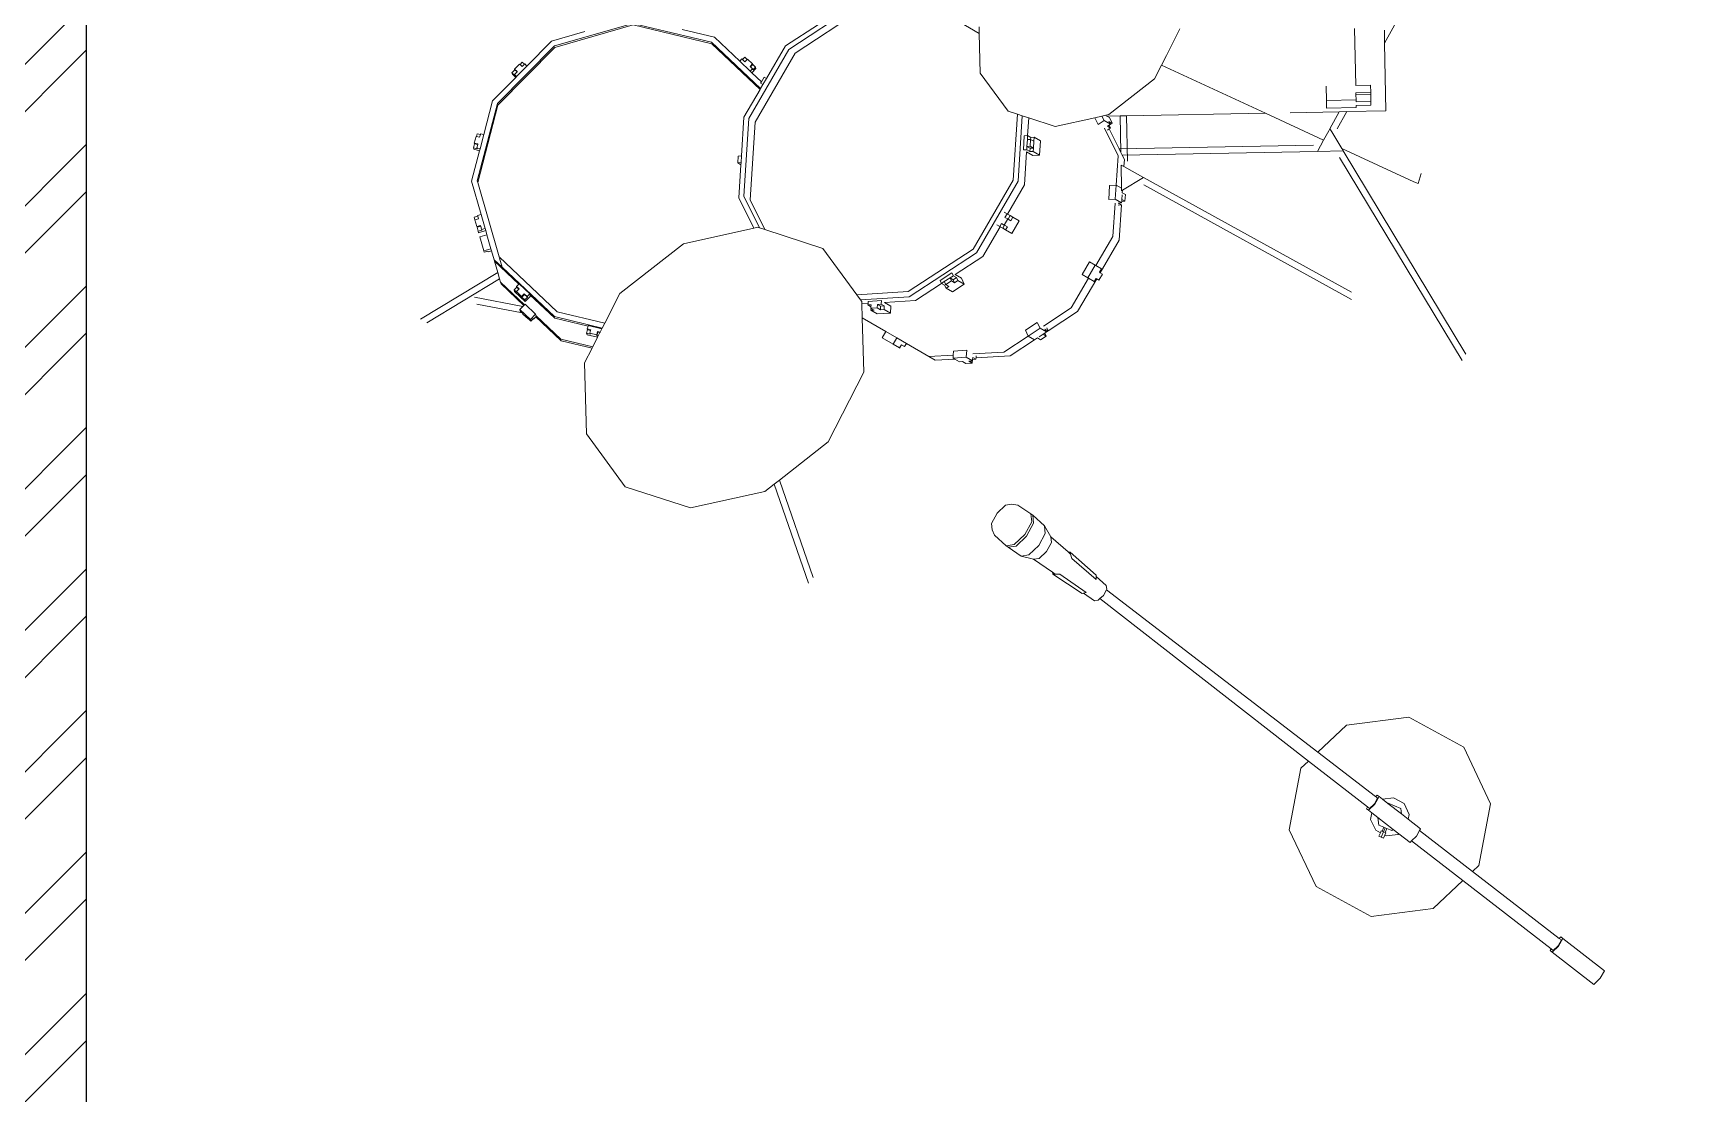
# Model space of a CAD drawing. Header units: metres. Extents: x 217 to 1422, y -179 to 129.
# Drawn here: x 1202.894 to 1205.993, y 40.325 to 42.314 of the extents above; entities that cross this region are included whole.
import ezdxf

# ---------------------------------------------------------------- set-up
doc = ezdxf.new("R2010")
doc.units = ezdxf.units.M
doc.header["$LTSCALE"] = 0.5
doc.header["$MEASUREMENT"] = 0

# ---------------------------------------------------------------- blocks, each defined once
blk = doc.blocks.new('Drum Kit')
at = {"lineweight": 0}
for p, q in [((-20.825, 21.397), (-30.807, 27.419)), ((-20.506, 21.573), (-30.488, 27.595)), ((-9.213, 26.92), (-15.206, 23.611)), ((-22.112, 25.264), (-21.611, 25.403)), ((-22.029, 25.041), (-22.112, 25.264)), ((-22.029, 25.041), (-20.389, 21.503)), ((-18.539, 23.675), (-18.576, 21.751)), ((-18.539, 23.675), (-15.206, 23.611)), ((-15.206, 23.611), (-14.575, 23.599)), ((-18.259, 22.941), (-18.273, 22.213)), ((-18.076, 22.938), (-18.259, 22.941)), ((-18.076, 22.938), (-18.09, 22.209)), ((-18.076, 22.938), (-17.725, 22.931)), ((-17.725, 22.931), (-17.739, 22.202)), ((-17.634, 22.929), (-17.725, 22.931)), ((-17.648, 22.201), (-17.634, 22.929)), ((-17.282, 22.922), (-17.634, 22.929)), ((-17.296, 22.194), (-17.282, 22.922)), ((-22.177, 11.779), (-27.811, 21.985)), ((-21.812, 11.772), (-27.446, 21.978)), ((-18.379, 22.215), (-18.407, 20.758)), ((-18.273, 22.213), (-18.379, 22.215)), ((-18.09, 22.209), (-18, 22.208)), ((-18.028, 20.751), (-18, 22.208)), ((-18, 22.208), (-17.739, 22.202)), ((-17.739, 22.202), (-17.648, 22.201)), ((-17.296, 22.194), (-14.497, 22.14)), ((-20.506, 21.573), (-20.531, 20.312)), ((-20.389, 21.503), (-20.506, 21.573)), ((-19.576, 21.012), (-20.389, 21.503)), ((-18.583, 21.386), (-19.426, 20.921)), ((-18.576, 21.751), (-19.419, 21.286)), ((-18.63, 18.97), (-18.583, 21.386)), ((-18.583, 21.386), (-18.576, 21.751)), ((-20.531, 20.312), (-20.715, 10.72)), ((-20.531, 20.312), (-19.979, 20.616)), ((-19.979, 20.616), (-19.512, 20.874)), ((-19.979, 20.616), (-18.653, 17.756)), ((-19.426, 20.921), (-19.576, 21.012)), ((-19.512, 20.874), (-19.426, 20.921)), ((-18.407, 20.758), (-18.028, 20.751)), ((-17.324, 20.737), (-18.028, 20.751)), ((-20.219, 20.123), (-20.402, 10.567)), ((-18.653, 17.756), (-18.784, 10.937)), ((-18.653, 17.756), (-16.287, 12.649)), ((-14.505, 13.558), (-15.813, 12.891)), ((-16.965, 12.303), (-18.722, 10.062)), ((-16.287, 12.649), (-16.965, 12.303)), ((-15.813, 12.891), (-16.287, 12.649)), ((-21.812, 11.772), (-22.439, 10.733)), ((-21.279, 10.807), (-21.812, 11.772)), ((-24.888, 10.577), (-26.494, 9.642)), ((-23.159, 10.687), (-24.888, 10.577)), ((-23.169, 10.526), (-23.159, 10.687)), ((-23.069, 10.532), (-23.159, 10.687)), ((-23.059, 10.693), (-23.069, 10.532)), ((-22.993, 10.698), (-23.059, 10.693)), ((-22.878, 10.383), (-23.059, 10.693)), ((-22.983, 10.859), (-22.993, 10.698)), ((-22.893, 10.704), (-22.993, 10.698)), ((-22.983, 10.859), (-22.649, 10.881)), ((-22.983, 10.859), (-22.893, 10.704)), ((-22.659, 10.719), (-22.893, 10.704)), ((-22.649, 10.881), (-22.559, 10.725)), ((-22.559, 10.725), (-22.439, 10.733)), ((-22.439, 10.733), (-22.464, 10.692)), ((-22.464, 10.692), (-22.336, 10.689)), ((-22.336, 10.689), (-22.184, 10.427)), ((-22.336, 10.689), (-21.203, 10.667)), ((-20.936, 10.829), (-21.279, 10.807)), ((-21.203, 10.667), (-21.279, 10.807)), ((-18.784, 10.937), (-21.014, 10.979)), ((-20.715, 10.72), (-20.936, 10.829)), ((-20.582, 10.656), (-20.715, 10.72)), ((-20.402, 10.567), (-20.582, 10.656)), ((-18.79, 10.621), (-20.582, 10.656)), ((-19.425, 10.089), (-20.402, 10.567)), ((-18.79, 10.621), (-18.803, 9.972)), ((-18.784, 10.937), (-18.79, 10.621)), ((-26.859, 9.582), (-26.56, 9.756)), ((-26.56, 9.756), (-26.494, 9.642)), ((-24.708, 10.267), (-26.139, 9.433)), ((-23.078, 10.37), (-24.708, 10.267)), ((-22.898, 10.06), (-22.878, 10.383)), ((-22.203, 10.104), (-22.898, 10.06)), ((-22.184, 10.427), (-22.878, 10.383)), ((-22.203, 10.104), (-22.184, 10.427)), ((-20.755, 10.518), (-22.184, 10.427)), ((-19.39, 9.85), (-20.755, 10.518)), ((-19.481, 10.005), (-19.425, 10.089)), ((-19.425, 10.089), (-19.385, 10.15)), ((-19.385, 10.15), (-19.246, 10.082)), ((-19.295, 9.995), (-19.385, 10.15)), ((-19.242, 10.075), (-19.295, 9.995)), ((-19.151, 10.228), (-19.246, 10.082)), ((-19.246, 10.082), (-19.242, 10.075)), ((-19.2, 10.14), (-19.242, 10.075)), ((-19.209, 9.539), (-19.019, 9.83)), ((-19.019, 9.83), (-19.2, 10.14)), ((-19.061, 10.072), (-19.2, 10.14)), ((-19.151, 10.228), (-18.871, 10.091)), ((-19.151, 10.228), (-19.061, 10.072)), ((-18.798, 9.722), (-19.019, 9.83)), ((-18.871, 10.091), (-18.803, 9.972)), ((-18.803, 9.972), (-18.781, 9.935)), ((-18.753, 9.922), (-18.798, 9.722)), ((-18.781, 9.935), (-18.753, 9.922)), ((-18.722, 10.062), (-18.753, 9.922)), ((-26.792, 9.469), (-28.398, 8.534)), ((-26.76, 9.072), (-28.217, 8.223)), ((-26.929, 9.361), (-26.78, 9.448)), ((-26.916, 9.341), (-26.929, 9.361)), ((-26.768, 9.427), (-26.916, 9.341)), ((-26.76, 9.072), (-26.916, 9.341)), ((-26.859, 9.582), (-26.792, 9.469)), ((-26.792, 9.469), (-26.78, 9.448)), ((-26.78, 9.448), (-26.768, 9.427)), ((-26.736, 9.03), (-26.76, 9.072)), ((-26.115, 9.392), (-26.736, 9.03)), ((-26.579, 8.761), (-26.736, 9.03)), ((-25.958, 9.123), (-26.579, 8.761)), ((-26.494, 9.642), (-26.482, 9.622)), ((-26.482, 9.622), (-26.308, 9.723)), ((-26.482, 9.622), (-26.47, 9.601)), ((-26.47, 9.601), (-26.296, 9.702)), ((-26.308, 9.723), (-26.296, 9.702)), ((-26.296, 9.702), (-26.139, 9.433)), ((-26.139, 9.433), (-26.115, 9.392)), ((-25.958, 9.123), (-26.115, 9.392)), ((-18.875, 9.375), (-19.305, 7.434)), ((-18.875, 9.375), (-19.209, 9.539)), ((-18.798, 9.722), (-18.875, 9.375)), ((-28.398, 8.534), (-29.347, 7.084)), ((-28.217, 8.223), (-29.112, 6.858)), ((-19.305, 7.434), (-18.883, 6.13)), ((-29.692, 6.557), (-29.784, 6.418)), ((-29.783, 6.713), (-29.6, 6.992)), ((-29.783, 6.713), (-29.692, 6.557)), ((-29.509, 6.837), (-29.637, 6.641)), ((-29.222, 6.69), (-29.603, 6.108)), ((-29.6, 6.992), (-29.509, 6.837)), ((-29.6, 6.992), (-29.454, 6.921)), ((-29.509, 6.837), (-29.454, 6.921)), ((-29.454, 6.921), (-29.402, 7)), ((-29.402, 7), (-29.347, 7.084)), ((-29.402, 7), (-29.222, 6.69)), ((-29.402, 7), (-29.257, 6.929)), ((-29.202, 7.013), (-29.347, 7.084)), ((-29.347, 7.084), (-29.257, 6.929)), ((-28.931, 6.547), (-29.312, 5.965)), ((-28.931, 6.547), (-29.222, 6.69)), ((-20.729, 6.335), (-20.709, 6.658)), ((-20.015, 6.702), (-20.709, 6.658)), ((-20.709, 6.658), (-20.529, 6.348)), ((-19.834, 6.392), (-20.015, 6.702)), ((-29.784, 6.418), (-30.568, 5.221)), ((-29.603, 6.108), (-30.387, 4.91)), ((-29.603, 6.108), (-29.784, 6.418)), ((-29.312, 5.965), (-29.603, 6.108)), ((-22.177, 5.921), (-23.609, 5.087)), ((-20.548, 6.024), (-22.177, 5.921)), ((-18.781, 5.815), (-21.997, 5.61)), ((-20.729, 6.335), (-20.548, 6.024)), ((-20.529, 6.348), (-20.538, 6.186)), ((-20.373, 6.197), (-20.538, 6.186)), ((-20.538, 6.186), (-20.448, 6.031)), ((-20.363, 6.358), (-20.529, 6.348)), ((-20.458, 5.869), (-20.448, 6.031)), ((-20.458, 5.869), (-19.764, 5.913)), ((-20.448, 6.031), (-20.282, 6.041)), ((-20.363, 6.358), (-20.373, 6.197)), ((-20.282, 6.041), (-20.373, 6.197)), ((-20.035, 6.379), (-20.363, 6.358)), ((-20.272, 6.203), (-20.363, 6.358)), ((-20.272, 6.203), (-20.282, 6.041)), ((-19.948, 6.063), (-20.282, 6.041)), ((-20.272, 6.203), (-19.939, 6.224)), ((-20.029, 6.379), (-19.834, 6.392)), ((-19.939, 6.224), (-20.029, 6.379)), ((-19.939, 6.224), (-19.948, 6.063)), ((-19.948, 6.063), (-19.754, 6.075)), ((-19.939, 6.224), (-19.844, 6.23)), ((-19.834, 6.392), (-19.844, 6.23)), ((-19.754, 6.075), (-19.844, 6.23)), ((-19.764, 5.913), (-19.754, 6.075)), ((-18.883, 6.13), (-19.754, 6.075)), ((-18.883, 6.13), (-18.781, 5.815)), ((-18.781, 5.815), (-18.704, 5.578)), ((-30.568, 5.221), (-30.67, 3.542)), ((-30.387, 4.91), (-30.48, 3.393)), ((-25.506, 3.567), (-21.997, 5.61)), ((-25.326, 3.402), (-21.942, 5.372)), ((-23.946, 5.667), (-24.567, 5.305)), ((-24.567, 5.305), (-24.386, 4.995)), ((-24.238, 5.081), (-24.386, 4.995)), ((-24.386, 4.995), (-24.308, 4.86)), ((-24.16, 4.947), (-24.308, 4.86)), ((-24.238, 5.081), (-24.16, 4.947)), ((-24.148, 4.926), (-24.16, 4.947)), ((-24.148, 4.926), (-23.849, 5.1)), ((-24.148, 4.926), (-24.069, 4.791)), ((-23.765, 5.356), (-23.946, 5.667)), ((-23.939, 5.255), (-23.765, 5.356)), ((-23.939, 5.255), (-23.861, 5.12)), ((-23.861, 5.12), (-23.687, 5.222)), ((-23.849, 5.1), (-23.861, 5.12)), ((-23.849, 5.1), (-23.771, 4.965)), ((-23.771, 4.965), (-23.597, 5.066)), ((-23.765, 5.356), (-23.687, 5.222)), ((-23.609, 5.087), (-23.687, 5.222)), ((-23.597, 5.066), (-23.609, 5.087)), ((-23.519, 4.932), (-23.597, 5.066)), ((-18.704, 5.578), (-21.942, 5.372)), ((-18.704, 5.578), (-18.558, 5.125)), ((-18.558, 5.125), (-16.68, 3.753)), ((-24.23, 4.726), (-25.687, 3.878)), ((-24.308, 4.86), (-24.23, 4.726)), ((-24.23, 4.726), (-24.218, 4.705)), ((-24.218, 4.705), (-24.069, 4.791)), ((-24.139, 4.571), (-24.218, 4.705)), ((-30.947, 3.034), (-30.928, 3.345)), ((-30.928, 3.345), (-30.828, 3.352)), ((-30.928, 3.345), (-30.838, 3.19)), ((-30.838, 3.19), (-30.828, 3.352)), ((-30.828, 3.352), (-30.827, 3.371)), ((-30.827, 3.371), (-30.753, 3.376)), ((-30.827, 3.371), (-30.646, 3.061)), ((-30.753, 3.376), (-30.744, 3.537)), ((-30.753, 3.376), (-30.653, 3.382)), ((-30.67, 3.542), (-30.744, 3.537)), ((-30.744, 3.537), (-30.653, 3.382)), ((-30.57, 3.548), (-30.67, 3.542)), ((-25.506, 3.567), (-27.676, 0.254)), ((-25.326, 3.402), (-27.42, 0.206)), ((-25.687, 3.878), (-26.581, 2.512)), ((-16.68, 3.753), (-14.731, 3.7)), ((-13.396, 1.407), (-14.731, 3.7)), ((-14.731, 3.7), (-14.414, 3.692)), ((-30.947, 3.034), (-30.857, 2.879)), ((-30.857, 2.879), (-30.866, 2.725)), ((-30.734, 2.498), (-30.866, 2.725)), ((-30.734, 2.498), (-30.792, 1.54)), ((-30.685, 2.414), (-30.734, 2.498)), ((-30.646, 3.061), (-30.685, 2.414)), ((-30.299, 3.083), (-30.646, 3.061)), ((-30.299, 3.083), (-30.338, 2.437)), ((-27.053, 2.965), (-27.434, 2.383)), ((-26.762, 2.822), (-27.053, 2.965)), ((-26.872, 2.654), (-27.053, 2.965)), ((-26.979, 2.491), (-26.872, 2.654)), ((-26.889, 2.336), (-26.979, 2.491)), ((-26.979, 2.491), (-26.834, 2.42)), ((-26.872, 2.654), (-26.727, 2.583)), ((-26.834, 2.42), (-26.727, 2.583)), ((-26.581, 2.512), (-26.762, 2.822)), ((-26.636, 2.428), (-26.727, 2.583)), ((-30.539, 2.424), (-30.685, 2.414)), ((-30.539, 2.424), (-30.611, 1.23)), ((-30.338, 2.437), (-30.539, 2.424)), ((-27.018, 1.846), (-27.857, 0.564)), ((-27.434, 2.383), (-27.253, 2.072)), ((-27.162, 2.211), (-27.253, 2.072)), ((-27.253, 2.072), (-27.108, 2.001)), ((-27.072, 2.056), (-27.162, 2.211)), ((-27.072, 2.056), (-27.108, 2.001)), ((-27.108, 2.001), (-27.018, 1.846)), ((-27.072, 2.056), (-26.889, 2.336)), ((-27.072, 2.056), (-26.927, 1.985)), ((-27.018, 1.846), (-26.927, 1.985)), ((-26.872, 1.775), (-27.018, 1.846)), ((-26.743, 2.265), (-26.927, 1.985)), ((-26.889, 2.336), (-26.743, 2.265)), ((-26.872, 1.775), (-26.491, 2.357)), ((-26.743, 2.265), (-26.834, 2.42)), ((-26.743, 2.265), (-26.636, 2.428)), ((-26.491, 2.357), (-26.636, 2.428)), ((-30.611, 1.23), (-30.792, 1.54)), ((-29.967, 0.123), (-30.611, 1.23)), ((-29.967, 0.123), (-30.122, 0.033)), ((-30.035, -0.118), (-30.122, 0.033)), ((-29.696, -0.342), (-29.967, 0.123)), ((-27.857, 0.564), (-27.95, -0.953)), ((-27.676, 0.254), (-27.821, -2.129)), ((-27.42, 0.206), (-27.573, -2.31)), ((-30.19, -0.208), (-30.035, -0.118)), ((-30.19, -0.208), (-30.187, -0.213)), ((-30.187, -0.213), (-30.032, -0.122)), ((-30.187, -0.213), (-30.006, -0.523)), ((-30.035, -0.118), (-30.032, -0.122)), ((-29.696, -0.342), (-30.006, -0.523)), ((-30.006, -0.523), (-29.693, -1.061)), ((-29.383, -0.88), (-29.696, -0.342)), ((-28.477, -0.664), (-28.517, -1.311)), ((-28.13, -0.642), (-28.477, -0.664)), ((-28.297, -0.975), (-28.477, -0.664)), ((-27.95, -0.953), (-28.13, -0.642)), ((-29.383, -0.88), (-29.693, -1.061)), ((-28.703, -2.048), (-29.383, -0.88)), ((-28.517, -1.311), (-28.336, -1.621)), ((-28.327, -1.467), (-28.336, -1.621)), ((-28.336, -1.621), (-28.24, -1.615)), ((-28.24, -1.615), (-28.327, -1.467)), ((-28.308, -1.156), (-28.297, -0.975)), ((-28.308, -1.156), (-28.134, -1.145)), ((-28.217, -1.311), (-28.308, -1.156)), ((-28.297, -0.975), (-28.123, -0.964)), ((-28.236, -1.622), (-28.24, -1.615)), ((-28.236, -1.622), (-28.217, -1.311)), ((-28.236, -1.622), (-28.158, -1.617)), ((-28.217, -1.311), (-28.044, -1.3)), ((-28.158, -1.617), (-28.063, -1.611)), ((-28.158, -1.617), (-28.072, -1.765)), ((-28.134, -1.145), (-28.123, -0.964)), ((-28.044, -1.3), (-28.134, -1.145)), ((-28.033, -1.119), (-28.123, -0.964)), ((-28.072, -1.765), (-28.063, -1.611)), ((-28.044, -1.3), (-28.033, -1.119)), ((-27.859, -1.108), (-28.033, -1.119)), ((-27.898, -1.754), (-27.859, -1.108)), ((-31.381, -1.976), (-34.798, -3.719)), ((-28.703, -2.048), (-31.381, -1.976)), ((-28.017, -2.067), (-28.703, -2.048)), ((-27.999, -1.761), (-28.072, -1.765)), ((-27.999, -1.761), (-28.017, -2.067)), ((-27.902, -2.07), (-28.017, -2.067)), ((-27.898, -1.754), (-27.999, -1.761)), ((-27.821, -2.129), (-27.902, -2.07)), ((-27.573, -2.31), (-27.821, -2.129)), ((-25.295, -3.976), (-27.573, -2.31)), ((-15.705, -5.34), (-13.612, -2.143)), ((-15.525, -5.65), (-13.431, -2.454)), ((-34.798, -3.719), (-36.679, -6.118)), ((-24.369, -6.835), (-25.295, -3.976)), ((-41.743, -4.689), (-36.885, -6.38)), ((-36.679, -6.118), (-41.467, -4.451)), ((-15.345, -5.815), (-14.288, -4.203)), ((-19.09, -7.31), (-15.705, -5.34)), ((-18.909, -7.621), (-15.525, -5.65)), ((-36.885, -6.38), (-37.238, -6.832)), ((-36.679, -6.118), (-36.885, -6.38)), ((-16.95, -6.75), (-15.345, -5.815)), ((-37.238, -6.832), (-38.048, -10.481)), ((-24.369, -6.835), (-22.903, -7.553)), ((-24.284, -7.098), (-24.369, -6.835)), ((-24.3, -7.379), (-24.256, -7.183)), ((-24.284, -7.098), (-22.722, -7.863)), ((-24.256, -7.183), (-24.284, -7.098)), ((-22.903, -7.553), (-19.09, -7.31)), ((-18.854, -7.858), (-17.481, -7.059)), ((-17.481, -7.059), (-17.446, -7.039)), ((-15.242, -9.428), (-17.481, -7.059)), ((-17.446, -7.039), (-17.249, -6.924)), ((-15.168, -9.449), (-17.446, -7.039)), ((-16.95, -6.75), (-17.249, -6.924)), ((-17.183, -7.037), (-17.249, -6.924)), ((-17.113, -6.997), (-17.183, -7.037)), ((-16.884, -6.864), (-17.113, -6.997)), ((-16.662, -7.474), (-17.113, -6.997)), ((-16.884, -6.864), (-16.95, -6.75)), ((-16.662, -7.474), (-16.46, -7.275)), ((-16.386, -7.296), (-16.515, -7.423)), ((-16.46, -7.275), (-16.386, -7.296)), ((-16.268, -7.42), (-16.386, -7.296)), ((-25.066, -10.832), (-24.3, -7.379)), ((-24.3, -7.379), (-22.807, -8.11)), ((-22.807, -8.11), (-21.184, -8.007)), ((-22.722, -7.863), (-18.909, -7.621)), ((-21.184, -8.007), (-21.083, -8)), ((-21.093, -8.162), (-21.184, -8.007)), ((-21.093, -8.162), (-21.083, -8)), ((-21.083, -8), (-20.75, -7.979)), ((-20.759, -8.141), (-20.75, -7.979)), ((-20.75, -7.979), (-18.854, -7.858)), ((-16.593, -7.547), (-16.662, -7.474)), ((-16.593, -7.547), (-16.478, -7.433)), ((-16.101, -8.067), (-16.593, -7.547)), ((-16.515, -7.423), (-16.478, -7.433)), ((-16.478, -7.433), (-16.383, -7.533)), ((-16.268, -7.42), (-16.383, -7.533)), ((-16.383, -7.533), (-16.36, -7.558)), ((-16.231, -7.43), (-16.36, -7.558)), ((-16.231, -7.43), (-16.268, -7.42)), ((-16.231, -7.43), (-15.995, -7.68)), ((-16.009, -7.694), (-16.124, -7.808)), ((-16.124, -7.808), (-16.009, -7.929)), ((-16.101, -8.067), (-15.986, -7.953)), ((-14.925, -9.311), (-16.101, -8.067)), ((-15.995, -7.68), (-16.009, -7.694)), ((-16.009, -7.694), (-15.894, -7.816)), ((-15.894, -7.816), (-16.009, -7.929)), ((-16.009, -7.929), (-15.986, -7.953)), ((-20.759, -8.141), (-21.093, -8.162)), ((-14.32, -13.298), (-15.242, -9.428)), ((-14.246, -13.319), (-15.168, -9.449)), ((-14.549, -10.888), (-14.925, -9.311)), ((-38.048, -10.481), (-37.01, -13.688)), ((-27.506, -13.945), (-25.066, -10.832)), ((-37.01, -13.688), (-34.402, -15.594)), ((-15.423, -17.145), (-14.32, -13.298)), ((-15.349, -17.167), (-14.246, -13.319)), ((-28.964, -14.688), (-27.506, -13.945)), ((-30.924, -15.688), (-30.193, -15.315)), ((-30.193, -15.315), (-30.131, -15.284)), ((-30.193, -15.315), (-29.832, -16.829)), ((-30.131, -15.284), (-29.66, -15.043)), ((-30.131, -15.284), (-29.758, -16.85)), ((-29.66, -15.043), (-29.599, -15.012)), ((-29.66, -15.043), (-29.536, -15.563)), ((-29.599, -15.012), (-29.435, -14.928)), ((-29.583, -15.077), (-29.599, -15.012)), ((-29.583, -15.077), (-29.41, -15.032)), ((-29.546, -15.088), (-29.583, -15.077)), ((-29.546, -15.088), (-29.373, -15.042)), ((-29.465, -15.426), (-29.546, -15.088)), ((-29.465, -15.426), (-29.502, -15.416)), ((-29.502, -15.416), (-29.462, -15.584)), ((-29.465, -15.426), (-29.325, -15.39)), ((-29.435, -14.928), (-29.404, -14.913)), ((-29.41, -15.032), (-29.435, -14.928)), ((-29.373, -15.042), (-29.41, -15.032)), ((-29.404, -14.913), (-29.24, -14.829)), ((-29.373, -15.042), (-29.404, -14.913)), ((-29.325, -15.39), (-29.292, -15.381)), ((-29.325, -15.39), (-29.289, -15.539)), ((-29.252, -15.55), (-29.292, -15.381)), ((-29.24, -14.829), (-29.209, -14.813)), ((-29.079, -15.504), (-29.24, -14.829)), ((-29.209, -14.813), (-28.964, -14.688)), ((-29.209, -14.813), (-28.648, -17.168)), ((-28.964, -14.688), (-28.406, -17.03)), ((-34.402, -15.594), (-30.924, -15.688)), ((-29.536, -15.563), (-29.462, -15.584)), ((-29.462, -15.584), (-29.289, -15.539)), ((-29.289, -15.539), (-29.252, -15.55)), ((-29.112, -15.513), (-29.252, -15.55)), ((-29.079, -15.504), (-29.112, -15.513)), ((-29.112, -15.513), (-28.722, -17.147)), ((-15.112, -17.31), (-14.641, -15.667)), ((-29.832, -16.829), (-28.656, -18.073)), ((-29.758, -16.85), (-28.605, -18.07)), ((-28.406, -17.03), (-25.707, -19.885)), ((-28.722, -17.147), (-27.569, -18.367)), ((-28.648, -17.168), (-26.219, -19.738)), ((-18.254, -19.939), (-15.423, -17.145)), ((-18.18, -19.961), (-15.349, -17.167)), ((-16.336, -18.518), (-15.112, -17.31)), ((-28.863, -18.325), (-28.748, -18.211)), ((-28.863, -18.325), (-28.789, -18.346)), ((-28.748, -18.446), (-28.863, -18.325)), ((-28.531, -18.092), (-28.789, -18.346)), ((-28.789, -18.346), (-28.297, -18.866)), ((-28.656, -18.073), (-28.771, -18.187)), ((-28.771, -18.187), (-28.734, -18.197)), ((-28.748, -18.211), (-28.771, -18.187)), ((-28.762, -18.46), (-28.748, -18.446)), ((-28.526, -18.71), (-28.762, -18.46)), ((-28.762, -18.46), (-28.725, -18.47)), ((-28.748, -18.211), (-28.734, -18.197)), ((-28.725, -18.47), (-28.748, -18.446)), ((-28.642, -18.06), (-28.656, -18.073)), ((-28.605, -18.07), (-28.531, -18.092)), ((-28.531, -18.092), (-28.04, -18.611)), ((-28.095, -18.666), (-28.147, -18.717)), ((-28.068, -18.639), (-28.095, -18.666)), ((-28.095, -18.666), (-27.034, -19.789)), ((-28.04, -18.611), (-28.068, -18.639)), ((-28.068, -18.639), (-26.96, -19.81)), ((-27.643, -18.346), (-27.901, -18.6)), ((-27.901, -18.6), (-27.41, -19.12)), ((-27.827, -18.621), (-27.901, -18.6)), ((-27.827, -18.621), (-27.698, -18.494)), ((-27.689, -18.767), (-27.827, -18.621)), ((-27.661, -18.505), (-27.698, -18.494)), ((-27.56, -18.64), (-27.698, -18.494)), ((-27.689, -18.767), (-27.56, -18.64)), ((-27.532, -18.378), (-27.661, -18.505)), ((-27.523, -18.651), (-27.661, -18.505)), ((-27.652, -18.778), (-27.523, -18.651)), ((-27.523, -18.651), (-27.56, -18.64)), ((-27.041, -18.898), (-27.532, -18.378)), ((-16.852, -19.027), (-16.336, -18.518)), ((-16.25, -18.637), (-16.36, -18.745)), ((-16.336, -18.518), (-16.236, -18.624)), ((-16.236, -18.624), (-16.25, -18.637)), ((-16.151, -18.743), (-16.25, -18.637)), ((-28.526, -18.71), (-28.489, -18.72)), ((-28.489, -18.72), (-28.462, -18.749)), ((-28.462, -18.749), (-28.371, -18.844)), ((-28.462, -18.749), (-28.037, -20.975)), ((-28.297, -18.866), (-28.371, -18.844)), ((-28.147, -18.717), (-28.297, -18.866)), ((-28.147, -18.717), (-27.693, -21.095)), ((-27.652, -18.778), (-27.689, -18.767)), ((-27.416, -19.028), (-27.652, -18.778)), ((-27.416, -19.028), (-27.453, -19.017)), ((-27.453, -19.017), (-27.336, -19.141)), ((-27.416, -19.028), (-27.301, -18.914)), ((-27.41, -19.12), (-27.336, -19.141)), ((-27.336, -19.141), (-27.207, -19.014)), ((-27.301, -18.914), (-27.287, -18.901)), ((-27.301, -18.914), (-27.207, -19.014)), ((-27.17, -19.025), (-27.287, -18.901)), ((-27.207, -19.014), (-27.17, -19.025)), ((-27.055, -18.911), (-27.17, -19.025)), ((-27.041, -18.898), (-27.055, -18.911)), ((-27.055, -18.911), (-25.925, -20.107)), ((-18.048, -20.207), (-16.894, -19.068)), ((-16.894, -19.068), (-16.852, -19.027)), ((-16.894, -19.068), (-16.74, -19.23)), ((-16.852, -19.027), (-16.752, -19.132)), ((-16.752, -19.132), (-16.789, -19.122)), ((-16.666, -19.251), (-16.789, -19.122)), ((-16.621, -19.003), (-16.752, -19.132)), ((-16.666, -19.251), (-16.74, -19.23)), ((-16.522, -19.109), (-16.666, -19.251)), ((-16.608, -18.99), (-16.621, -19.003)), ((-16.522, -19.109), (-16.621, -19.003)), ((-16.485, -19.12), (-16.608, -18.99)), ((-16.485, -19.12), (-16.522, -19.109)), ((-16.237, -18.875), (-16.485, -19.12)), ((-16.26, -18.851), (-16.36, -18.745)), ((-16.26, -18.851), (-16.151, -18.743)), ((-16.237, -18.875), (-16.26, -18.851)), ((-26.796, -19.857), (-28.949, -23.426)), ((-28.773, -23.745), (-26.482, -19.947)), ((-26.96, -19.81), (-27.034, -19.789)), ((-26.796, -19.857), (-26.96, -19.81)), ((-26.482, -19.947), (-26.796, -19.857)), ((-25.925, -20.107), (-26.482, -19.947)), ((-26.219, -19.738), (-25.781, -19.864)), ((-26.219, -19.738), (-25.851, -20.128)), ((-25.925, -20.107), (-25.851, -20.128)), ((-25.851, -20.128), (-25.422, -20.251)), ((-25.707, -19.885), (-22.056, -20.931)), ((-25.422, -20.251), (-25.472, -20.426)), ((-25.422, -20.251), (-25.311, -20.283)), ((-25.311, -20.283), (-25.411, -20.633)), ((-25.311, -20.283), (-24.628, -20.479)), ((-22.056, -20.931), (-18.254, -19.939)), ((-21.982, -20.953), (-18.18, -19.961)), ((-19.704, -20.639), (-18.048, -20.207)), ((-25.485, -20.612), (-25.435, -20.437)), ((-25.485, -20.612), (-25.411, -20.633)), ((-25.472, -20.426), (-25.435, -20.437)), ((-25.411, -20.633), (-24.728, -20.829)), ((-24.628, -20.479), (-24.728, -20.829)), ((-24.628, -20.479), (-24.423, -20.537)), ((-24.423, -20.537), (-24.524, -20.887)), ((-24.45, -20.909), (-24.524, -20.887)), ((-24.45, -20.909), (-24.399, -20.733)), ((-24.258, -20.963), (-24.45, -20.909)), ((-24.423, -20.537), (-24.312, -20.569)), ((-24.362, -20.744), (-24.399, -20.733)), ((-24.312, -20.569), (-24.362, -20.744)), ((-24.208, -20.788), (-24.362, -20.744)), ((-23.629, -20.765), (-24.312, -20.569)), ((-24.258, -20.963), (-24.208, -20.788)), ((-24.221, -20.974), (-24.258, -20.963)), ((-24.221, -20.974), (-24.171, -20.799)), ((-23.893, -21.068), (-24.221, -20.974)), ((-24.171, -20.799), (-24.208, -20.788)), ((-23.893, -21.068), (-23.842, -20.893)), ((-23.893, -21.068), (-23.766, -21.104)), ((-23.842, -20.893), (-23.716, -20.929)), ((-23.766, -21.104), (-23.716, -20.929)), ((-23.716, -20.929), (-23.679, -20.94)), ((-23.629, -20.765), (-23.679, -20.94)), ((-23.629, -20.765), (-21.988, -21.235)), ((-22.056, -20.931), (-21.982, -20.953)), ((-21.988, -21.235), (-20.494, -20.845)), ((-20.494, -20.845), (-20.396, -20.82)), ((-20.494, -20.845), (-20.428, -21.121)), ((-20.396, -20.82), (-19.704, -20.639)), ((-20.396, -20.82), (-20.359, -20.977)), ((-20.359, -20.977), (-20.396, -20.966)), ((-20.354, -21.142), (-20.396, -20.966)), ((-20.198, -20.935), (-20.359, -20.977)), ((-20.16, -21.092), (-20.354, -21.142)), ((-20.165, -20.926), (-20.198, -20.935)), ((-20.16, -21.092), (-20.198, -20.935)), ((-20.123, -21.102), (-20.165, -20.926)), ((-20.123, -21.102), (-20.16, -21.092)), ((-19.79, -21.015), (-20.123, -21.102)), ((-19.699, -20.804), (-19.832, -20.839)), ((-19.795, -20.996), (-19.832, -20.839)), ((-19.795, -20.996), (-19.662, -20.962)), ((-19.79, -21.015), (-19.795, -20.996)), ((-19.704, -20.639), (-19.667, -20.796)), ((-19.667, -20.796), (-19.699, -20.804)), ((-19.662, -20.962), (-19.699, -20.804)), ((-20.354, -21.142), (-20.428, -21.121))]:
    blk.add_line(p, q, dxfattribs=at)
blk = doc.blocks.new('Mic 1')
at = {"lineweight": 0}
for p, q in [((0.026, 12.953), (-0.398, 12.889)), ((-0.398, 12.889), (-0.398, 10.31)), ((0.45, 12.889), (0.026, 12.953)), ((0.45, 12.889), (0.45, 10.31)), ((0.026, 10.374), (-0.398, 10.31)), ((-0.398, 10.31), (-0.398, 10.183)), ((-0.398, 10.183), (-0.3, 10.169)), ((0.026, 10.344), (-0.3, 10.296)), ((-0.3, 10.296), (-0.3, 10.169)), ((-0.3, 10.169), (-0.3, 4.686)), ((0.45, 10.31), (0.026, 10.374)), ((0.352, 10.296), (0.026, 10.344)), ((0.352, 10.296), (0.352, 10.169)), ((0.352, 10.169), (0.45, 10.183)), ((0.352, 10.169), (0.352, 4.789)), ((0.45, 10.183), (0.45, 10.31)), ((-2.274, 4.373), (-4.451, 2.196)), ((-0.3, 4.686), (-2.274, 4.373)), ((-0.3, 4.686), (-0.3, 1.499)), ((0.767, 4.855), (0.352, 4.789)), ((0.352, 4.789), (0.352, 1.499)), ((3.51, 3.457), (0.767, 4.855)), ((4.908, 0.714), (3.51, 3.457)), ((-4.451, 2.196), (-4.933, -0.845)), ((-0.3, 1.499), (-0.398, 1.485)), ((-0.398, 1.485), (-0.398, 0.794)), ((0.026, 1.548), (-0.3, 1.499)), ((0.352, 1.499), (0.026, 1.548)), ((0.45, 1.485), (0.352, 1.499)), ((0.45, 1.485), (0.45, 0.719)), ((-1.068, 0.207), (-1.098, 0.086)), ((-1.098, 0.086), (-0.916, 0.041)), ((-1.068, 0.207), (-1.038, 0.328)), ((-1.068, 0.207), (-0.781, 0.136)), ((-1.038, 0.328), (-0.877, 0.288)), ((-0.916, 0.041), (-0.957, -0.215)), ((-0.916, 0.041), (-0.811, 0.015)), ((-0.864, 0.369), (-0.877, 0.288)), ((-0.877, 0.288), (-0.751, 0.257)), ((-0.446, 0.787), (-0.864, 0.369)), ((-0.801, 0.056), (-0.811, 0.015)), ((-0.781, 0.136), (-0.801, 0.056)), ((-0.601, 0.006), (-0.801, 0.056)), ((-0.781, 0.136), (-0.761, 0.217)), ((-0.579, 0.086), (-0.781, 0.136)), ((-0.761, 0.217), (-0.751, 0.257)), ((-0.761, 0.217), (-0.559, 0.167)), ((-0.601, 0.006), (-0.667, -0.241)), ((-0.579, 0.086), (-0.601, 0.006)), ((-0.491, 0.414), (-0.579, 0.086)), ((-0.579, 0.086), (-0.559, 0.167)), ((-0.398, 0.439), (-0.491, 0.414)), ((-0.398, 0.794), (-0.446, 0.787)), ((-0.398, 0.794), (-0.398, 0.439)), ((-0.398, 0.439), (-0.398, -0.51)), ((0.664, 0.611), (0.45, 0.719)), ((0.45, 0.719), (0.45, 0.302)), ((0.642, 0.11), (0.45, 0.302)), ((0.45, 0.302), (0.45, -0.549)), ((0.467, -0.545), (0.642, 0.11)), ((0.932, 0.084), (0.664, 0.611)), ((0.84, -0.5), (0.932, 0.084)), ((4.426, -2.327), (4.908, 0.714)), ((-0.957, -0.215), (-0.689, -0.742)), ((-0.689, -0.742), (-0.398, -0.89)), ((-0.667, -0.241), (-0.398, -0.51)), ((-0.398, -0.51), (-0.398, -0.89)), ((0.45, -0.889), (0.84, -0.5)), ((0.45, -0.549), (0.467, -0.545)), ((0.45, -0.549), (0.45, -0.889)), ((-4.933, -0.845), (-3.535, -3.588)), ((-0.398, -0.89), (-0.398, -1.094)), ((0.026, -1.031), (-0.398, -1.094)), ((-0.398, -1.094), (-0.398, -1.221)), ((-0.398, -1.221), (-0.3, -1.236)), ((0.026, -1.06), (-0.3, -1.109)), ((-0.3, -1.109), (-0.3, -1.206)), ((-0.3, -1.206), (-0.3, -1.236)), ((-0.3, -1.236), (-0.288, -4.906)), ((0.45, -1.094), (0.026, -1.031)), ((0.352, -1.109), (0.026, -1.06)), ((0.352, -1.236), (0.341, -4.806)), ((0.352, -1.206), (0.352, -1.109)), ((0.352, -1.206), (0.352, -1.236)), ((0.352, -1.236), (0.45, -1.221)), ((0.45, -0.889), (0.45, -1.094)), ((0.45, -1.221), (0.45, -1.094)), ((2.249, -4.504), (4.426, -2.327)), ((-3.535, -3.588), (-0.792, -4.986)), ((0.341, -4.806), (0.297, -17.906)), ((0.341, -4.806), (2.249, -4.504)), ((-0.792, -4.986), (-0.288, -4.906)), ((-0.288, -4.906), (-0.245, -17.894)), ((-0.245, -17.894), (-0.012, -17.856)), ((-0.012, -17.856), (0.297, -17.906)), ((-0.487, -18.04), (-0.528, -18.697)), ((-0.417, -18.616), (-0.528, -18.697)), ((-0.417, -18.616), (-0.494, -20.188)), ((-0.487, -18.04), (-0.348, -17.91)), ((-0.348, -17.91), (-0.245, -17.894)), ((0.297, -17.906), (0.323, -17.91)), ((0.323, -17.91), (0.463, -18.04)), ((0.392, -18.616), (0.469, -20.188)), ((0.503, -18.697), (0.392, -18.616)), ((0.463, -18.04), (0.503, -18.697)), ((-0.582, -18.736), (-0.699, -20.453)), ((-0.528, -18.697), (-0.582, -18.736)), ((0.557, -18.736), (0.503, -18.697)), ((0.557, -18.736), (0.674, -20.453)), ((-0.631, -20.365), (-0.494, -20.188)), ((0.606, -20.365), (0.469, -20.188)), ((-0.641, -20.531), (-0.711, -21.657)), ((-0.699, -20.453), (-0.631, -20.365)), ((-0.641, -20.531), (-0.699, -20.453)), ((-0.631, -20.365), (-0.641, -20.531)), ((0.606, -20.365), (0.617, -20.531)), ((0.674, -20.453), (0.606, -20.365)), ((0.617, -20.531), (0.674, -20.453)), ((0.617, -20.531), (0.686, -21.657)), ((-0.711, -21.657), (-0.949, -22.231)), ((-0.506, -21.465), (-0.711, -21.657)), ((-0.012, -21.868), (-0.675, -21.974)), ((-0.012, -21.386), (-0.506, -21.465)), ((0.482, -21.465), (-0.012, -21.386)), ((0.65, -21.974), (-0.012, -21.868)), ((0.686, -21.657), (0.482, -21.465)), ((0.686, -21.657), (0.925, -22.231)), ((-0.949, -22.231), (-1.009, -23.006)), ((-0.717, -22.733), (-1.009, -23.006)), ((-0.675, -21.974), (-0.949, -22.231)), ((-0.012, -22.62), (-0.717, -22.733)), ((-0.012, -22.735), (-0.717, -22.848)), ((0.692, -22.733), (-0.012, -22.62)), ((0.692, -22.848), (-0.012, -22.735)), ((0.925, -22.231), (0.65, -21.974)), ((0.984, -23.006), (0.692, -22.733)), ((0.925, -22.231), (0.984, -23.006)), ((-1.009, -23.121), (-0.717, -22.848)), ((-1.009, -23.121), (-1.009, -23.006)), ((-1.009, -23.121), (-0.946, -23.896)), ((0.984, -23.121), (0.692, -22.848)), ((0.984, -23.121), (0.922, -23.896)), ((0.984, -23.121), (0.984, -23.006)), ((-0.946, -23.896), (-0.806, -24.151)), ((-0.806, -24.151), (-0.574, -24.369)), ((-0.574, -24.369), (-0.012, -24.459)), ((-0.012, -24.459), (0.549, -24.369)), ((0.549, -24.369), (0.781, -24.151)), ((0.922, -23.896), (0.781, -24.151))]:
    blk.add_line(p, q, dxfattribs=at)
blk = doc.blocks.new('PLAN GF')
at = {"ltscale": 0.5, "transparency": 33554636}
h = blk.add_hatch(dxfattribs=at)
h.set_pattern_fill('ANSI32', color=256, scale=0.5)
h.set_pattern_definition([(45, (801.5905, 0), (-0.13258252, 0.13258252), []), (45, (801.67888, 0), (-0.13258252, 0.13258252), [])])
h.paths.add_polyline_path([(1131.2794, 82.7722), (1121.0066, 82.7722), (1121.0066, 81.1956), (1121.2066, 81.1956), (1121.2066, 82.5722), (1128.4523, 82.5722), (1128.4523, 78.7956), (1128.5573, 78.7956), (1128.6523, 78.7956), (1128.6523, 82.5722), (1131.2794, 82.5722)])
h.paths.add_polyline_path([(1121.2066, 79.6956), (1121.0066, 79.6956), (1121.0066, 76.6956), (1121.2066, 76.6956)])
h.paths.add_polyline_path([(1121.2066, 75.1956), (1121.0066, 75.1956), (1121.0066, 72.2423), (1121.2066, 72.2423), (1121.2066, 73.6189), (1128.4523, 73.6189), (1128.4523, 69.8423), (1128.6523, 69.8423), (1128.6523, 73.6189), (1128.6523, 77.3956), (1128.4523, 77.3956), (1128.4523, 73.8189), (1121.2066, 73.8189)])
h.paths.add_polyline_path([(1121.2066, 70.7423), (1121.0066, 70.7423), (1121.0066, 67.7423), (1121.2066, 67.7423)])
h.paths.add_polyline_path([(1128.6523, 68.4423), (1128.4523, 68.4423), (1128.4523, 64.8657), (1121.2066, 64.8657), (1121.2066, 66.2423), (1121.0066, 66.2423), (1121.0066, 63.2891), (1121.2066, 63.2891), (1121.2066, 64.6657), (1128.4523, 64.6657), (1128.4523, 60.8891), (1128.6523, 60.8891), (1128.6523, 64.6657)])
h.paths.add_polyline_path([(1121.2066, 61.7891), (1121.0066, 61.7891), (1121.0066, 58.7891), (1121.2066, 58.7891)])
h.paths.add_polyline_path([(1130.7688, 55.7124), (1128.6523, 55.7124), (1128.6523, 59.4891), (1128.4523, 59.4891), (1128.4523, 55.9124), (1121.2066, 55.9124), (1121.2066, 57.2891), (1121.0066, 57.2891), (1121.0066, 55.7124), (1121.0066, 47.7592), (1121.2066, 47.7592), (1121.2066, 55.5124), (1130.5688, 55.5124), (1130.5688, 53.813), (1130.6738, 53.813), (1130.7688, 53.813)])
h.paths.add_polyline_path([(1130.7688, 52.413), (1130.5688, 52.413), (1130.5688, 47.7592), (1130.7688, 47.7592)], flags=17)
h.paths.add_polyline_path([(1136.9948, 47.8592), (1132.8137, 47.8592), (1132.8137, 37.599), (1133.0137, 37.599), (1133.0137, 47.6592), (1136.9948, 47.6592)])
h.paths.add_polyline_path([(1142.5759, 47.8592), (1138.3948, 47.8592), (1138.3948, 47.6592), (1142.3759, 47.6592), (1142.3759, 37.599), (1142.5759, 37.599)])
h.paths.add_polyline_path([(1136.1606, 58.2856), (1135.8384, 58.2856), (1135.8384, 57.209), (1136.0384, 57.209), (1136.0384, 58.0856), (1136.1606, 58.0856)])
h.paths.add_polyline_path([(1144.2006, 58.2856), (1137.1606, 58.2856), (1137.1606, 58.0856), (1144.2006, 58.0856)])
h.paths.add_polyline_path([(1136.0384, 55.709), (1135.8384, 55.709), (1135.8384, 52.709), (1136.0384, 52.709)])
h.paths.add_polyline_path([(1136.0384, 51.209), (1135.8384, 51.209), (1135.8384, 50.1324), (1137.7195, 50.1324), (1137.7195, 50.3324), (1136.0384, 50.3324)])
h.paths.add_polyline_path([(1142.2195, 50.3324), (1139.2195, 50.3324), (1139.2195, 50.1324), (1142.2195, 50.1324)])
h.paths.add_polyline_path([(1151.7817, 50.3324), (1148.7817, 50.3324), (1148.7817, 50.1324), (1151.7817, 50.1324)])
h.paths.add_polyline_path([(1156.8439, 50.3324), (1155.1628, 50.3324), (1155.1628, 58.0856), (1155.4853, 58.0856), (1155.4853, 58.2856), (1154.9628, 58.2856), (1154.9628, 58.1056), (1154.9628, 56.9056), (1154.9628, 50.3324), (1153.2817, 50.3324), (1153.2817, 50.1324), (1155.1628, 50.1324), (1156.8439, 50.1324)])
h.paths.add_polyline_path([(1153.7628, 58.2856), (1146.7438, 58.2856), (1146.7438, 58.0856), (1153.7628, 58.0856)])
h.paths.add_polyline_path([(1145.7438, 58.2856), (1145.4006, 58.2856), (1145.4006, 58.1056), (1145.4006, 56.9056), (1145.4006, 50.3324), (1143.7195, 50.3324), (1143.7195, 50.1324), (1145.6006, 50.1324), (1147.2817, 50.1324), (1147.2817, 50.3324), (1145.6006, 50.3324), (1145.6006, 58.0856), (1145.7438, 58.0856)])
h.paths.add_polyline_path([(1163.325, 58.2856), (1156.4853, 58.2856), (1156.4853, 58.0856), (1163.325, 58.0856)])
h.paths.add_polyline_path([(1164.725, 58.2856), (1164.525, 58.2856), (1164.525, 58.1056), (1164.525, 56.9056), (1164.525, 50.3324), (1162.8439, 50.3324), (1162.8439, 50.1324), (1164.725, 50.1324)])
h.paths.add_polyline_path([(1161.3439, 50.3324), (1158.3439, 50.3324), (1158.3439, 50.1324), (1161.3439, 50.1324)])
h.paths.add_polyline_path([(1145.6736, 92.018), (1145.4736, 92.018), (1145.4736, 91.0851), (1145.6736, 91.0851)])
h.paths.add_polyline_path([(1145.6736, 89.8851), (1145.4736, 89.8851), (1145.4736, 85.9877), (1151.0636, 85.9877), (1151.0636, 86.1877), (1145.6736, 86.1877), (1145.6736, 87.6377), (1145.6736, 87.9877), (1145.6736, 88.3377), (1145.6736, 88.6877), (1145.6736, 89.0587), (1146.7236, 89.0587), (1146.7236, 89.2377), (1148.9653, 89.2377), (1148.9653, 89.2587), (1148.2482, 89.2587), (1145.6736, 89.2587)])
h.paths.add_polyline_path([(1150.3736, 90.0902), (1150.1736, 90.0902), (1150.1736, 89.2587), (1149.1653, 89.2587), (1149.1653, 89.0587), (1150.3736, 89.0587)])
h.paths.add_polyline_path([(1150.3736, 92.2067), (1150.1736, 92.2067), (1150.1736, 91.9742), (1150.3736, 91.9742)])
h.paths.add_polyline_path([(1150.3736, 93.481), (1150.1736, 93.481), (1150.1736, 93.2067), (1150.2786, 93.2067), (1150.3736, 93.2067)])
h.paths.add_polyline_path([(1145.6736, 94.1492), (1145.4736, 94.1492), (1145.4736, 93.218), (1145.6736, 93.218)])
h.paths.add_polyline_path([(1145.6736, 95.7877), (1150.1736, 95.7877), (1150.1736, 95.5985), (1150.3736, 95.5985), (1150.3736, 95.7877), (1150.9536, 95.7877), (1150.9536, 95.9877), (1145.4736, 95.9877), (1145.4736, 95.3492), (1145.6736, 95.3492)])
h.paths.add_polyline_path([(1160.4736, 95.9877), (1154.9936, 95.9877), (1154.9936, 95.7877), (1160.2736, 95.7877), (1160.2736, 92.9587), (1155.5736, 92.9587), (1155.5736, 92.7587), (1155.7736, 92.7587), (1156.728, 92.7587), (1160.2736, 92.7587), (1160.2736, 89.2587), (1156.9819, 89.2587), (1156.9819, 89.2377), (1159.2236, 89.2377), (1159.2236, 89.0587), (1160.2736, 89.0587), (1160.2736, 86.1877), (1154.8836, 86.1877), (1154.8836, 85.9877), (1160.4736, 85.9877)])
h.paths.add_polyline_path([(1156.7819, 89.2587), (1155.7736, 89.2587), (1155.7736, 91.7587), (1155.5736, 91.7587), (1155.5736, 89.0587), (1156.782, 89.0587)], flags=17)
h.paths.add_polyline_path([(1155.5392, 72.2602), (1158.1143, 72.2602), (1158.1143, 73.9088), (1155.5392, 73.9088)], flags=9)
h.paths.add_polyline_path([(1163.0701, 64.5102), (1166.2979, 64.5102), (1166.2979, 66.1588), (1163.0701, 66.1588)], flags=9)
at = {"transparency": 33554636}
blk.add_lwpolyline([(1136.9948, 47.8592), (1132.8137, 47.8592), (1132.8137, 37.599), (1133.0137, 37.599), (1133.0137, 47.6592), (1136.9948, 47.6592)], dxfattribs=at)
at = {"transparency": 33554636, "yscale": 0.03814608863124729, "zscale": 0.03814608863124729}
for name, p, xscale, rotation in [('Drum Kit', (1134.5453, 42.8749), -0.03814608863124729, 270), ('Mic 1', (1135.4582, 40.8435), -0.03814608863124728, 232.2944381707552)]:
    blk.add_blockref(name, p, dxfattribs=dict(at, xscale=xscale, rotation=rotation))

msp = doc.modelspace()

# ---------------------------------------------------------------- block references
at = {"transparency": 33554687}
msp.add_blockref('PLAN GF', (69.9806, 0), dxfattribs=at)

doc.saveas('drawing.dxf')
